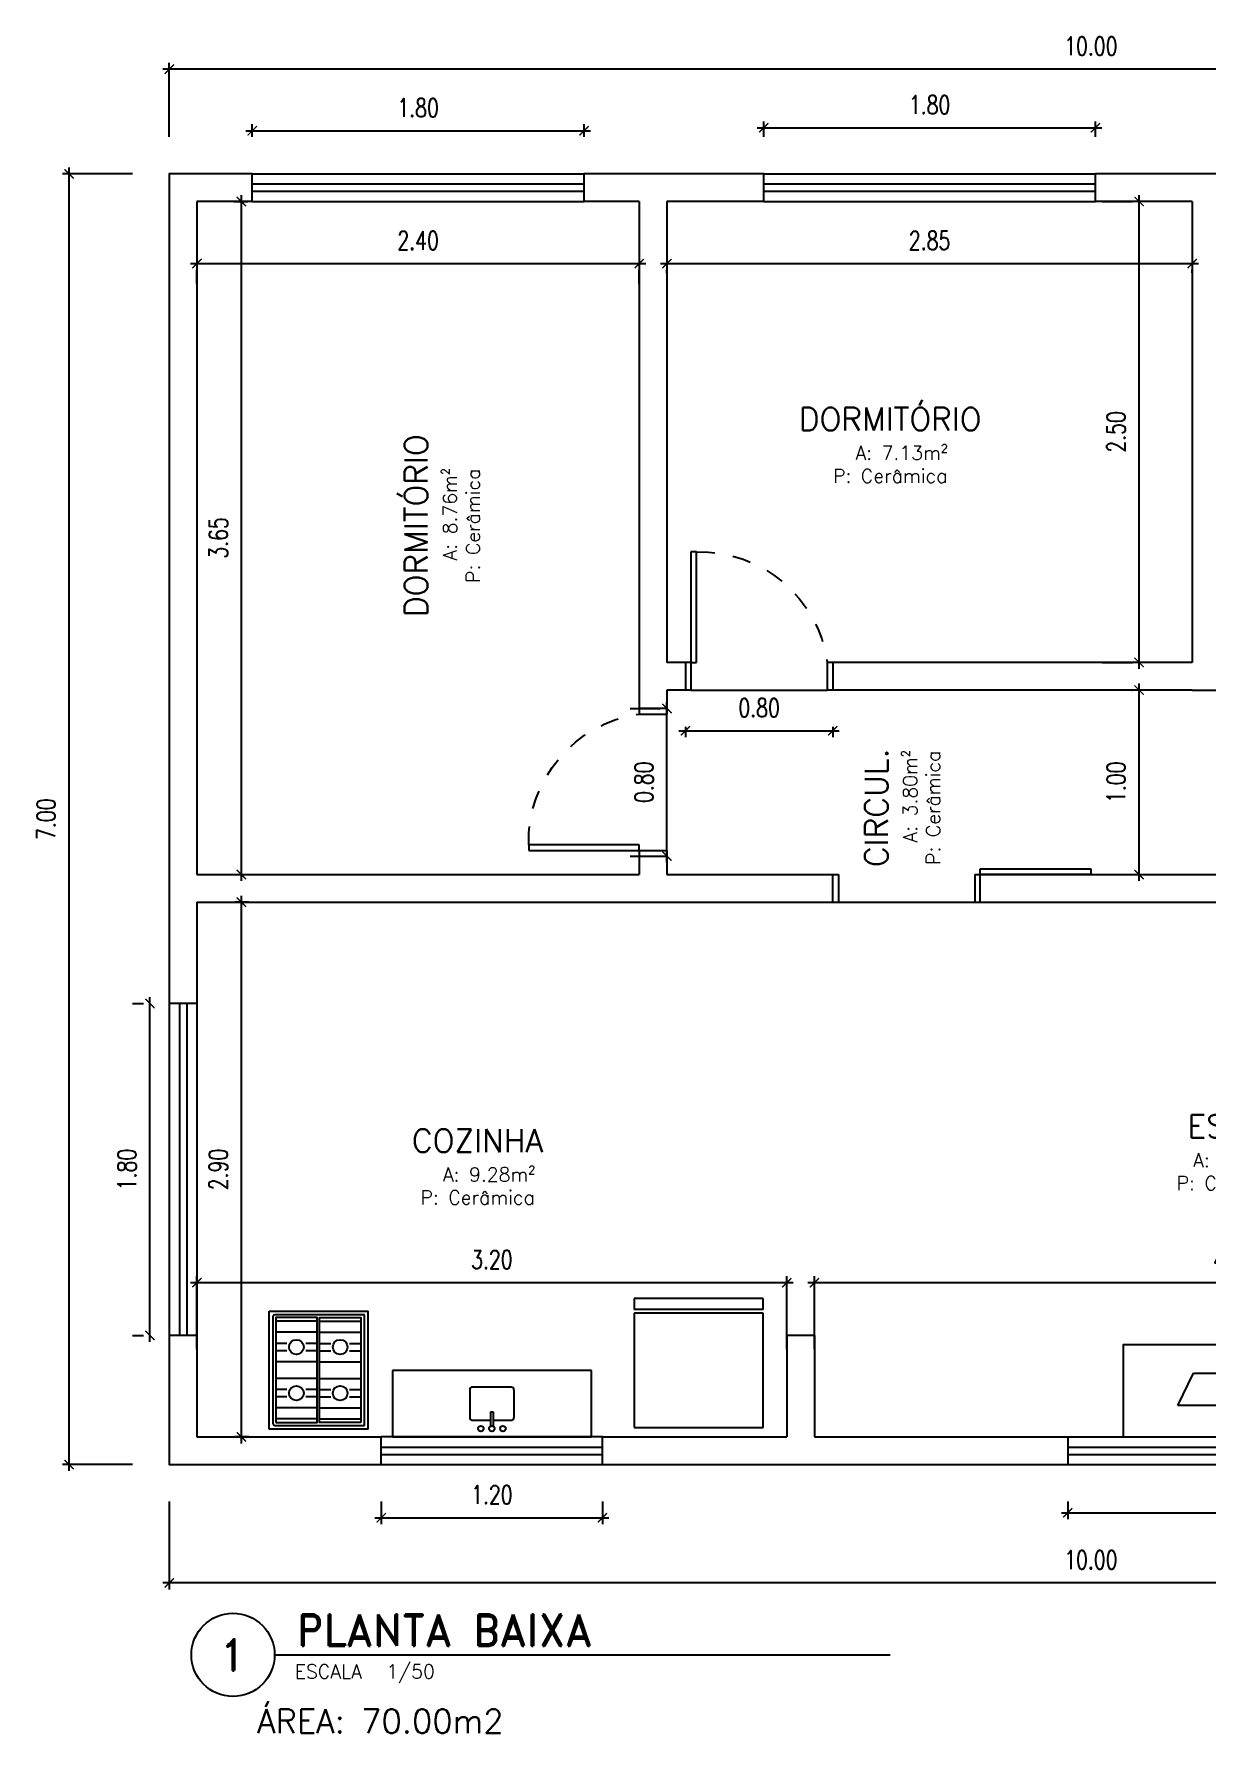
# Model space of a CAD drawing. Extents: x -0.7 to 10.5, y -1.5 to 7.8.
# Drawn here: x -0.73 to 5.63, y -1.46 to 7.76 of the extents above; entities that cross this region are included whole.
import ezdxf
from ezdxf.enums import TextEntityAlignment as Align

# ---------------------------------------------------------------- set-up
doc = ezdxf.new("R2010")
doc.units = 0
doc.header["$LTSCALE"] = 0.01
doc.header["$PDMODE"] = 2
doc.linetypes.add('TRAÇO-2PTOS_P', pattern=[0.625, 0.25, -0.125, 0, -0.125, 0, -0.125])
doc.layers.get('0').update_dxf_attribs({"color": 9, "linetype": 'CONTINUOUS', "plot": 0})
doc.layers.get('Defpoints').update_dxf_attribs({"linetype": 'CONTINUOUS'})
for name, color, linetype in [('A-COTAS', 8, 'CONTINUOUS'), ('A-JANELA', 2, 'CONTINUOUS'), ('A-MOBILIA', 8, 'CONTINUOUS'), ('A-MOBILIARIO', 8, 'CONTINUOUS'), ('A-PARED', 4, 'CONTINUOUS'), ('A-PISOS', 9, 'CONTINUOUS'), ('A-PORTA', 2, 'CONTINUOUS'), ('A-PROJECAO', 1, 'TRAÇO-2PTOS_P'), ('A-TEXTO', 3, 'CONTINUOUS'), ('A-WCCOZ', 1, 'CONTINUOUS'), ('AP-LEGEN', 3, 'CONTINUOUS')]:
    doc.layers.add(name, color=color, linetype=linetype)
doc.styles.add('ARCAD1', font='romans.shx')
doc.styles.add('ARCAD2', font='romand.shx')
doc.styles.add('COTAS', font='romans.shx', dxfattribs={"width": 0.75})
doc.dimstyles.new('COTAS_50', dxfattribs={"dimscale": 50, "dimtxt": 0.002, "dimasz": 0.001, "dimexe": 0.0007, "dimexo": 0.004, "dimgap": 0.0015, "dimtad": 1, "dimzin": 0, "dimdsep": 46, "dimtxsty": 'COTAS', "dimblk1": 'ARCHTICK', "dimblk2": 'ARCHTICK', "dimsah": 1, "dimcen": 0.003, "dimdle": 0.0007, "dimclrt": 1, "dimaunit": 1, "dimadec": 0, "dimazin": 0, "dimtfac": 1, "dimtix": 1, "dimtmove": 0, "dimatfit": 3, "dimldrblk": 'ARCHTICK', "dimfxl": 1, "dimtolj": 1, "dimtzin": 0, "dimarcsym": 0})

# ---------------------------------------------------------------- blocks, each defined once
blk = doc.blocks.new('_ARCHTICK')
at = {"color": 0, "linetype": 'ByBlock', "const_width": 0.15}
blk.add_lwpolyline([(-0.5, -0.5), (0.5, 0.5)], dxfattribs=at)
blk = doc.blocks.new('*D41')
at = {"layer": 'A-COTAS', "color": 0, "lineweight": -2, "transparency": 16777216}
for p, q in [((-0.5438, -0.035), (-0.5438, 7.035)), ((-0.2, 7), (-0.5788, 7)), ((-0.2, 0), (-0.5788, 0))]:
    blk.add_line(p, q, dxfattribs=at)
at = {"layer": 'Defpoints', "color": 0, "transparency": 16777216}
for p in [(-0.5438, 7), (0, 7), (0, 0)]:
    blk.add_point(p, dxfattribs=at)
at = {"layer": 'A-COTAS', "color": 0, "lineweight": -2, "transparency": 16777216, "xscale": 0.05, "yscale": 0.05, "zscale": 0.05}
for p, rotation in [((-0.5438, 7), 90), ((-0.5438, 0), 270)]:
    blk.add_blockref('_ARCHTICK', p, dxfattribs=dict(at, rotation=rotation))
at = {"layer": 'A-COTAS', "color": 1, "transparency": 16777216, "insert": (-0.6688, 3.5), "char_height": 0.1, "attachment_point": 5, "rotation": 90, "style": 'COTAS'}
blk.add_mtext('\\A1;7.00', dxfattribs=at)
blk = doc.blocks.new('*D42')
at = {"layer": 'A-COTAS', "color": 0, "lineweight": -2, "transparency": 16777216}
for p, q in [((0.35, 6.85), (0.4259, 6.85)), ((0.3909, 3.165), (0.3909, 6.885)), ((0.35, 3.2), (0.4259, 3.2))]:
    blk.add_line(p, q, dxfattribs=at)
at = {"layer": 'Defpoints', "color": 0, "transparency": 16777216}
for p in [(0.15, 6.85), (0.3909, 6.85), (0.15, 3.2)]:
    blk.add_point(p, dxfattribs=at)
at = {"layer": 'A-COTAS', "color": 0, "lineweight": -2, "transparency": 16777216, "xscale": 0.05, "yscale": 0.05, "zscale": 0.05}
for p, rotation in [((0.3909, 6.85), 90), ((0.3909, 3.2), 270)]:
    blk.add_blockref('_ARCHTICK', p, dxfattribs=dict(at, rotation=rotation))
at = {"layer": 'A-COTAS', "color": 1, "transparency": 16777216, "insert": (0.2659, 5.025), "char_height": 0.1, "attachment_point": 5, "rotation": 90, "style": 'COTAS'}
blk.add_mtext('\\A1;3.65', dxfattribs=at)
blk = doc.blocks.new('JANELA 180cm')
at = {"layer": 'A-JANELA'}
for p, q in [((6.85, 6.775), (6.85, 4.975)), ((6.905, 6.775), (6.905, 4.975)), ((6.945, 6.775), (6.945, 4.975)), ((7, 6.775), (7, 4.975))]:
    blk.add_line(p, q, dxfattribs=at)
blk = doc.blocks.new('*D44')
at = {"layer": 'A-COTAS', "color": 0, "lineweight": -2, "transparency": 16777216}
for p, q in [((0.115, 6.5134), (2.585, 6.5134)), ((0.15, 6.4007), (0.15, 6.4784)), ((2.55, 6.4007), (2.55, 6.4784))]:
    blk.add_line(p, q, dxfattribs=at)
at = {"layer": 'Defpoints', "color": 0, "transparency": 16777216}
for p in [(0.15, 6.6007), (2.55, 6.6007), (2.55, 6.5134)]:
    blk.add_point(p, dxfattribs=at)
at = {"layer": 'A-COTAS', "color": 0, "lineweight": -2, "transparency": 16777216, "xscale": 0.05, "yscale": 0.05, "zscale": 0.05, "rotation": 180}
blk.add_blockref('_ARCHTICK', (0.15, 6.5134), dxfattribs=at)
at = {"layer": 'A-COTAS', "color": 0, "lineweight": -2, "transparency": 16777216, "xscale": 0.05, "yscale": 0.05, "zscale": 0.05}
blk.add_blockref('_ARCHTICK', (2.55, 6.5134), dxfattribs=at)
at = {"layer": 'A-COTAS', "color": 1, "transparency": 16777216, "insert": (1.35, 6.6384), "char_height": 0.1, "attachment_point": 5, "style": 'COTAS'}
blk.add_mtext('\\A1;2.40', dxfattribs=at)
blk = doc.blocks.new('Porta80cm')
at = {"layer": 'A-PORTA'}
for p, q in [((4.64, 0.15), (4.64, 0.75)), ((4.64, 0.75), (4.67, 0.75)), ((4.67, 0.75), (4.67, 0.15)), ((3.9, 0.15), (3.93, 0.15)), ((3.93, 0.15), (3.93, 0)), ((4.67, 0.15), (4.64, 0.15)), ((4.67, 0.15), (4.67, 0)), ((4.67, 0.15), (4.7, 0.15)), ((3.9, 0), (3.93, 0)), ((4.67, 0), (4.7, 0))]:
    blk.add_line(p, q, dxfattribs=at)
at = {"layer": 'A-PROJECAO'}
blk.add_arc((4.6209, 0.0526), 0.6977, 88.42911, 171.97122, dxfattribs=at)
blk = doc.blocks.new('*D46')
at = {"layer": 'A-COTAS', "color": 0, "lineweight": -2, "transparency": 16777216}
for p, q in [((2.665, 6.5134), (5.585, 6.5134)), ((2.7, 6.463), (2.7, 6.4784)), ((5.55, 6.463), (5.55, 6.4784))]:
    blk.add_line(p, q, dxfattribs=at)
at = {"layer": 'Defpoints', "color": 0, "transparency": 16777216}
for p in [(2.7, 6.663), (5.55, 6.663), (5.55, 6.5134)]:
    blk.add_point(p, dxfattribs=at)
at = {"layer": 'A-COTAS', "color": 0, "lineweight": -2, "transparency": 16777216, "xscale": 0.05, "yscale": 0.05, "zscale": 0.05, "rotation": 180}
blk.add_blockref('_ARCHTICK', (2.7, 6.5134), dxfattribs=at)
at = {"layer": 'A-COTAS', "color": 0, "lineweight": -2, "transparency": 16777216, "xscale": 0.05, "yscale": 0.05, "zscale": 0.05}
blk.add_blockref('_ARCHTICK', (5.55, 6.5134), dxfattribs=at)
at = {"layer": 'A-COTAS', "color": 1, "transparency": 16777216, "insert": (4.125, 6.6384), "char_height": 0.1, "attachment_point": 5, "style": 'COTAS'}
blk.add_mtext('\\A1;2.85', dxfattribs=at)
blk = doc.blocks.new('*D48')
at = {"layer": 'A-COTAS', "color": 0, "lineweight": -2, "transparency": 16777216}
for p, q in [((5.0619, 6.85), (5.2269, 6.85)), ((5.2619, 4.315), (5.2619, 6.885)), ((5.0619, 4.35), (5.2269, 4.35))]:
    blk.add_line(p, q, dxfattribs=at)
at = {"layer": 'Defpoints', "color": 0, "transparency": 16777216}
for p in [(5.2619, 6.85), (5.2619, 6.85), (5.2619, 4.35)]:
    blk.add_point(p, dxfattribs=at)
at = {"layer": 'A-COTAS', "color": 0, "lineweight": -2, "transparency": 16777216, "xscale": 0.05, "yscale": 0.05, "zscale": 0.05}
for p, rotation in [((5.2619, 6.85), 90), ((5.2619, 4.35), 270)]:
    blk.add_blockref('_ARCHTICK', p, dxfattribs=dict(at, rotation=rotation))
at = {"layer": 'A-COTAS', "color": 1, "transparency": 16777216, "insert": (5.1369, 5.6), "char_height": 0.1, "attachment_point": 5, "rotation": 90, "style": 'COTAS'}
blk.add_mtext('\\A1;2.50', dxfattribs=at)
blk = doc.blocks.new('*D49')
at = {"layer": 'A-COTAS', "color": 0, "lineweight": -2, "transparency": 16777216}
for p, q in [((5.2244, 4.2), (5.2269, 4.2)), ((5.2619, 3.165), (5.2619, 4.235)), ((5.2244, 3.2), (5.2269, 3.2))]:
    blk.add_line(p, q, dxfattribs=at)
at = {"layer": 'Defpoints', "color": 0, "transparency": 16777216}
for p in [(5.2619, 4.2), (5.4244, 4.2), (5.4244, 3.2)]:
    blk.add_point(p, dxfattribs=at)
at = {"layer": 'A-COTAS', "color": 0, "lineweight": -2, "transparency": 16777216, "xscale": 0.05, "yscale": 0.05, "zscale": 0.05}
for p, rotation in [((5.2619, 4.2), 90), ((5.2619, 3.2), 270)]:
    blk.add_blockref('_ARCHTICK', p, dxfattribs=dict(at, rotation=rotation))
at = {"layer": 'A-COTAS', "color": 1, "transparency": 16777216, "insert": (5.1369, 3.7), "char_height": 0.1, "attachment_point": 5, "rotation": 90, "style": 'COTAS'}
blk.add_mtext('\\A1;1.00', dxfattribs=at)
blk = doc.blocks.new('*D50')
at = {"layer": 'A-COTAS', "color": 0, "lineweight": -2, "transparency": 16777216}
for p, q in [((0.4318, 3.05), (0.3559, 3.05)), ((0.3909, 0.115), (0.3909, 3.085)), ((0.4318, 0.15), (0.3559, 0.15))]:
    blk.add_line(p, q, dxfattribs=at)
at = {"layer": 'Defpoints', "color": 0, "transparency": 16777216}
for p in [(0.3909, 3.05), (0.6318, 3.05), (0.6318, 0.15)]:
    blk.add_point(p, dxfattribs=at)
at = {"layer": 'A-COTAS', "color": 0, "lineweight": -2, "transparency": 16777216, "xscale": 0.05, "yscale": 0.05, "zscale": 0.05}
for p, rotation in [((0.3909, 3.05), 90), ((0.3909, 0.15), 270)]:
    blk.add_blockref('_ARCHTICK', p, dxfattribs=dict(at, rotation=rotation))
at = {"layer": 'A-COTAS', "color": 1, "transparency": 16777216, "insert": (0.2659, 1.6), "char_height": 0.1, "attachment_point": 5, "rotation": 90, "style": 'COTAS'}
blk.add_mtext('\\A1;2.90', dxfattribs=at)
blk = doc.blocks.new('pia')
at = {"layer": 'A-WCCOZ', "linetype": 'Continuous'}
for p, q in [((-0.8557, 7.9502), (-1.9353, 7.9502)), ((-1.9353, 7.9502), (-1.9353, 7.5903)), ((-0.8557, 7.5903), (-0.8557, 7.9502)), ((-1.5154, 7.6953), (-1.5154, 7.8452)), ((-1.403, 7.8602), (-1.5004, 7.8602)), ((-1.403, 7.8152), (-1.403, 7.8922)), ((-1.388, 7.8152), (-1.388, 7.8922)), ((-1.2905, 7.8602), (-1.388, 7.8602)), ((-1.2755, 7.6953), (-1.2755, 7.8452)), ((-1.388, 7.8152), (-1.403, 7.8152)), ((-1.5004, 7.6803), (-1.2905, 7.6803)), ((-1.9353, 7.5903), (-0.8557, 7.5903))]:
    blk.add_line(p, q, dxfattribs=at)
for centre in [(-1.4555, 7.9052), (-1.3955, 7.9052), (-1.3355, 7.9052)]:
    blk.add_circle(centre, 0.015, dxfattribs=at)
for centre, start, end in [((-1.5004, 7.8452), 90, 180), ((-1.2905, 7.8452), 0, 90), ((-1.5004, 7.6953), 180, 270), ((-1.2905, 7.6953), 270, 0)]:
    blk.add_arc(centre, 0.015, start, end, dxfattribs=at)
blk = doc.blocks.new('*D52')
at = {"layer": 'A-COTAS', "color": 0, "lineweight": -2, "transparency": 16777216}
for p, q in [((0.15, 0.625), (0.15, 1.0214)), ((3.35, 0.625), (3.35, 1.0214)), ((0.115, 0.9864), (3.385, 0.9864))]:
    blk.add_line(p, q, dxfattribs=at)
at = {"layer": 'Defpoints', "color": 0, "transparency": 16777216}
for p in [(3.35, 0.9864), (0.15, 0.425), (3.35, 0.425)]:
    blk.add_point(p, dxfattribs=at)
at = {"layer": 'A-COTAS', "color": 0, "lineweight": -2, "transparency": 16777216, "xscale": 0.05, "yscale": 0.05, "zscale": 0.05, "rotation": 180}
blk.add_blockref('_ARCHTICK', (0.15, 0.9864), dxfattribs=at)
at = {"layer": 'A-COTAS', "color": 0, "lineweight": -2, "transparency": 16777216, "xscale": 0.05, "yscale": 0.05, "zscale": 0.05}
blk.add_blockref('_ARCHTICK', (3.35, 0.9864), dxfattribs=at)
at = {"layer": 'A-COTAS', "color": 1, "transparency": 16777216, "insert": (1.75, 1.1114), "char_height": 0.1, "attachment_point": 5, "style": 'COTAS'}
blk.add_mtext('\\A1;3.20', dxfattribs=at)
blk = doc.blocks.new('*D54')
at = {"layer": 'A-COTAS', "color": 0, "lineweight": -2, "transparency": 16777216}
for p, q in [((3.5, 0.625), (3.5, 1.0214)), ((8.05, 0.525), (8.05, 1.0214)), ((3.465, 0.9864), (8.085, 0.9864))]:
    blk.add_line(p, q, dxfattribs=at)
at = {"layer": 'Defpoints', "color": 0, "transparency": 16777216}
for p in [(8.05, 0.9864), (3.5, 0.425), (8.05, 0.325)]:
    blk.add_point(p, dxfattribs=at)
at = {"layer": 'A-COTAS', "color": 0, "lineweight": -2, "transparency": 16777216, "xscale": 0.05, "yscale": 0.05, "zscale": 0.05, "rotation": 180}
blk.add_blockref('_ARCHTICK', (3.5, 0.9864), dxfattribs=at)
at = {"layer": 'A-COTAS', "color": 0, "lineweight": -2, "transparency": 16777216, "xscale": 0.05, "yscale": 0.05, "zscale": 0.05}
blk.add_blockref('_ARCHTICK', (8.05, 0.9864), dxfattribs=at)
at = {"layer": 'A-COTAS', "color": 1, "transparency": 16777216, "insert": (5.775, 1.1114), "char_height": 0.1, "attachment_point": 5, "style": 'COTAS'}
blk.add_mtext('\\A1;4.55', dxfattribs=at)
blk = doc.blocks.new('*D56')
at = {"layer": 'A-COTAS', "color": 0, "lineweight": -2, "transparency": 16777216}
for p, q in [((10, 2.85), (10, -0.6768)), ((0, -0.2), (0, -0.6768)), ((10.035, -0.6418), (-0.035, -0.6418))]:
    blk.add_line(p, q, dxfattribs=at)
at = {"layer": 'Defpoints', "color": 0, "transparency": 16777216}
for p in [(10, 3.05), (0, 0), (0, -0.6418)]:
    blk.add_point(p, dxfattribs=at)
at = {"layer": 'A-COTAS', "color": 0, "lineweight": -2, "transparency": 16777216, "xscale": 0.05, "yscale": 0.05, "zscale": 0.05, "rotation": 180}
blk.add_blockref('_ARCHTICK', (0, -0.6418), dxfattribs=at)
at = {"layer": 'A-COTAS', "color": 0, "lineweight": -2, "transparency": 16777216, "xscale": 0.05, "yscale": 0.05, "zscale": 0.05}
blk.add_blockref('_ARCHTICK', (10, -0.6418), dxfattribs=at)
at = {"layer": 'A-COTAS', "color": 1, "transparency": 16777216, "insert": (5, -0.5168), "char_height": 0.1, "attachment_point": 5, "style": 'COTAS'}
blk.add_mtext('\\A1;10.00', dxfattribs=at)
blk = doc.blocks.new('*D58')
at = {"layer": 'A-COTAS', "color": 0, "lineweight": -2, "transparency": 16777216}
for p, q in [((10.035, 7.5676), (-0.035, 7.5676)), ((0, 7.2), (0, 7.6026)), ((10, 7.2394), (10, 7.6026))]:
    blk.add_line(p, q, dxfattribs=at)
at = {"layer": 'Defpoints', "color": 0, "transparency": 16777216}
for p in [(0, 7.5676), (10, 7.0394), (0, 7)]:
    blk.add_point(p, dxfattribs=at)
at = {"layer": 'A-COTAS', "color": 0, "lineweight": -2, "transparency": 16777216, "xscale": 0.05, "yscale": 0.05, "zscale": 0.05, "rotation": 180}
blk.add_blockref('_ARCHTICK', (0, 7.5676), dxfattribs=at)
at = {"layer": 'A-COTAS', "color": 0, "lineweight": -2, "transparency": 16777216, "xscale": 0.05, "yscale": 0.05, "zscale": 0.05}
blk.add_blockref('_ARCHTICK', (10, 7.5676), dxfattribs=at)
at = {"layer": 'A-COTAS', "color": 1, "transparency": 16777216, "insert": (5, 7.6926), "char_height": 0.1, "attachment_point": 5, "style": 'COTAS'}
blk.add_mtext('\\A1;10.00', dxfattribs=at)
blk = doc.blocks.new('ABNT_T')
blk.add_line((0.012, 0), (0.1008, 0))
blk.add_circle((0.006, 0), 0.006)
at = {"style": 'ARCAD1'}
blk.add_text('ESCALA ', height=0.002, dxfattribs=at).set_placement((0.0149, -0.0034))
for tag, p, height, style in [('TITULO', (0.0152, 0.0013), 0.0045, 'ARCAD2'), ('ESCALA', (0.0281, -0.0034), 0.002, 'ARCAD1')]:
    blk.add_attdef(tag, p, '', height=height, dxfattribs=dict(style=style))
at = {"style": 'ARCAD2'}
blk.add_attdef('NO', text='', height=0.0045, dxfattribs=at).set_placement((0.006, 0), align=Align.MIDDLE)
blk = doc.blocks.new('fogaoo')
at = {"layer": 'A-MOBILIARIO'}
for p, q in [((-38.9726, 135.2525), (-38.9726, 135.8925)), ((-38.9726, 135.8925), (-38.4351, 135.8925)), ((-38.9526, 135.8625), (-38.9526, 135.2825)), ((-38.4551, 135.8725), (-38.9426, 135.8725)), ((-38.7126, 135.8375), (-38.9376, 135.8375)), ((-38.7001, 135.8375), (-38.4751, 135.8375)), ((-38.7126, 135.7775), (-38.9376, 135.7775)), ((-38.7001, 135.7775), (-38.4751, 135.7775)), ((-38.8763, 135.7175), (-38.9376, 135.7175)), ((-38.8763, 135.6775), (-38.9376, 135.6775)), ((-38.7126, 135.7175), (-38.7739, 135.7175)), ((-38.7126, 135.6775), (-38.7739, 135.6775)), ((-38.7001, 135.7175), (-38.6388, 135.7175)), ((-38.7001, 135.6775), (-38.6388, 135.6775)), ((-38.5364, 135.7175), (-38.4751, 135.7175)), ((-38.5364, 135.6775), (-38.4751, 135.6775)), ((-38.7126, 135.6175), (-38.9376, 135.6175)), ((-38.7001, 135.6175), (-38.4751, 135.6175)), ((-38.7126, 135.5275), (-38.9376, 135.5275)), ((-38.8763, 135.4675), (-38.9376, 135.4675)), ((-38.7126, 135.4675), (-38.7739, 135.4675)), ((-38.7001, 135.5275), (-38.4751, 135.5275)), ((-38.7001, 135.4675), (-38.6388, 135.4675)), ((-38.5364, 135.4675), (-38.4751, 135.4675)), ((-38.8763, 135.4275), (-38.9376, 135.4275)), ((-38.7126, 135.3675), (-38.9376, 135.3675)), ((-38.7126, 135.4275), (-38.7739, 135.4275)), ((-38.7001, 135.4275), (-38.6388, 135.4275)), ((-38.7001, 135.3675), (-38.4751, 135.3675)), ((-38.5364, 135.4275), (-38.4751, 135.4275)), ((-38.9426, 135.2725), (-38.4551, 135.2725)), ((-38.7126, 135.3075), (-38.9376, 135.3075)), ((-38.7001, 135.3075), (-38.4751, 135.3075)), ((-38.4351, 135.2525), (-38.9726, 135.2525))]:
    blk.add_line(p, q, dxfattribs=at)
for points in [[(-38.9376, 135.2875), (-38.7126, 135.2875), (-38.7126, 135.8575), (-38.9376, 135.8575)], [(-38.4751, 135.2875), (-38.7001, 135.2875), (-38.7001, 135.8575), (-38.4751, 135.8575)]]:
    blk.add_lwpolyline(points, close=True, dxfattribs=at)
for centre in [(-38.8251, 135.6975), (-38.5876, 135.6975), (-38.8251, 135.4475), (-38.5876, 135.4475)]:
    blk.add_circle(centre, 0.04, dxfattribs=at)
for centre, start, end in [((-38.9426, 135.8625), 90, 180), ((-38.9426, 135.2825), 180, 270)]:
    blk.add_arc(centre, 0.01, start, end, dxfattribs=at)
at = {"layer": 'A-PISOS'}
for p, q in [((-38.4551, 135.2725), (-38.4551, 135.8725)), ((-38.4351, 135.2525), (-38.4351, 135.8925))]:
    blk.add_line(p, q, dxfattribs=at)
blk = doc.blocks.new('gel')
at = {"layer": 'A-MOBILIARIO'}
for p, q in [((-70.924, 26.0645), (-71.624, 26.0645)), ((-71.624, 26.0645), (-71.624, 26.0045)), ((-70.924, 26.0045), (-71.624, 26.0045)), ((-70.924, 25.9845), (-71.624, 25.9845)), ((-71.624, 25.9845), (-71.624, 25.3645)), ((-70.924, 26.0045), (-70.924, 26.0645)), ((-70.924, 25.3645), (-70.924, 25.9845)), ((-71.624, 25.3645), (-70.924, 25.3645))]:
    blk.add_line(p, q, dxfattribs=at)
blk = doc.blocks.new('tv')
at = {"layer": 'A-MOBILIARIO'}
for p, q in [((-72.7502, 23.627), (-72.6656, 23.802)), ((-72.6656, 23.802), (-72.2187, 23.802)), ((-72.128, 23.627), (-72.2187, 23.802)), ((-72.128, 23.627), (-72.7502, 23.627))]:
    blk.add_line(p, q, dxfattribs=at)
blk.add_lwpolyline([(-71.8475, 23.4567), (-71.8475, 23.9567), (-73.0475, 23.9567), (-73.0475, 23.4567)], close=True, dxfattribs=at)
blk = doc.blocks.new('*D65')
at = {"layer": 'A-COTAS', "color": 0, "lineweight": -2, "transparency": 16777216}
for p, q in [((2.5, 4.1), (2.665, 4.1)), ((2.7, 3.265), (2.7, 4.135)), ((2.5, 3.3), (2.665, 3.3))]:
    blk.add_line(p, q, dxfattribs=at)
at = {"layer": 'Defpoints', "color": 0, "transparency": 16777216}
for p in [(2.7, 4.1), (2.7, 4.1), (2.7, 3.3)]:
    blk.add_point(p, dxfattribs=at)
at = {"layer": 'A-COTAS', "color": 0, "lineweight": -2, "transparency": 16777216, "xscale": 0.05, "yscale": 0.05, "zscale": 0.05}
for p, rotation in [((2.7, 4.1), 90), ((2.7, 3.3), 270)]:
    blk.add_blockref('_ARCHTICK', p, dxfattribs=dict(at, rotation=rotation))
at = {"layer": 'A-COTAS', "color": 1, "transparency": 16777216, "insert": (2.575, 3.7), "char_height": 0.1, "attachment_point": 5, "rotation": 90, "style": 'COTAS'}
blk.add_mtext('\\A1;0.80', dxfattribs=at)
blk = doc.blocks.new('*D66')
at = {"layer": 'A-COTAS', "color": 0, "lineweight": -2, "transparency": 16777216}
for p, q in [((2.765, 3.9796), (3.635, 3.9796)), ((2.8, 4), (2.8, 3.9446)), ((3.6, 4), (3.6, 3.9446))]:
    blk.add_line(p, q, dxfattribs=at)
at = {"layer": 'Defpoints', "color": 0, "transparency": 16777216}
for p in [(2.8, 4.2), (3.6, 4.2), (3.6, 3.9796)]:
    blk.add_point(p, dxfattribs=at)
at = {"layer": 'A-COTAS', "color": 0, "lineweight": -2, "transparency": 16777216, "xscale": 0.05, "yscale": 0.05, "zscale": 0.05, "rotation": 180}
blk.add_blockref('_ARCHTICK', (2.8, 3.9796), dxfattribs=at)
at = {"layer": 'A-COTAS', "color": 0, "lineweight": -2, "transparency": 16777216, "xscale": 0.05, "yscale": 0.05, "zscale": 0.05}
blk.add_blockref('_ARCHTICK', (3.6, 3.9796), dxfattribs=at)
at = {"layer": 'A-COTAS', "color": 1, "transparency": 16777216, "insert": (3.2, 4.1046), "char_height": 0.1, "attachment_point": 5, "style": 'COTAS'}
blk.add_mtext('\\A1;0.80', dxfattribs=at)
blk = doc.blocks.new('*D70')
at = {"layer": 'A-COTAS', "color": 0, "lineweight": -2, "transparency": 16777216}
for p, q in [((4.84, -0.2613), (6.71, -0.2613)), ((4.875, -0.2), (4.875, -0.2963)), ((6.675, -0.2), (6.675, -0.2963))]:
    blk.add_line(p, q, dxfattribs=at)
at = {"layer": 'Defpoints', "color": 0, "transparency": 16777216}
for p in [(4.875, 0), (6.675, 0), (6.675, -0.2613)]:
    blk.add_point(p, dxfattribs=at)
at = {"layer": 'A-COTAS', "color": 0, "lineweight": -2, "transparency": 16777216, "xscale": 0.05, "yscale": 0.05, "zscale": 0.05, "rotation": 180}
blk.add_blockref('_ARCHTICK', (4.875, -0.2613), dxfattribs=at)
at = {"layer": 'A-COTAS', "color": 0, "lineweight": -2, "transparency": 16777216, "xscale": 0.05, "yscale": 0.05, "zscale": 0.05}
blk.add_blockref('_ARCHTICK', (6.675, -0.2613), dxfattribs=at)
at = {"layer": 'A-COTAS', "color": 1, "transparency": 16777216, "insert": (5.775, -0.1363), "char_height": 0.1, "attachment_point": 5, "style": 'COTAS'}
blk.add_mtext('\\A1;1.80', dxfattribs=at)
blk = doc.blocks.new('*D71')
at = {"layer": 'A-COTAS', "color": 0, "lineweight": -2, "transparency": 16777216}
for p, q in [((1.15, -0.2), (1.15, -0.3235)), ((2.35, -0.2), (2.35, -0.3235)), ((1.115, -0.2885), (2.385, -0.2885))]:
    blk.add_line(p, q, dxfattribs=at)
at = {"layer": 'Defpoints', "color": 0, "transparency": 16777216}
for p in [(1.15, 0), (2.35, 0), (2.35, -0.2885)]:
    blk.add_point(p, dxfattribs=at)
at = {"layer": 'A-COTAS', "color": 0, "lineweight": -2, "transparency": 16777216, "xscale": 0.05, "yscale": 0.05, "zscale": 0.05, "rotation": 180}
blk.add_blockref('_ARCHTICK', (1.15, -0.2885), dxfattribs=at)
at = {"layer": 'A-COTAS', "color": 0, "lineweight": -2, "transparency": 16777216, "xscale": 0.05, "yscale": 0.05, "zscale": 0.05}
blk.add_blockref('_ARCHTICK', (2.35, -0.2885), dxfattribs=at)
at = {"layer": 'A-COTAS', "color": 1, "transparency": 16777216, "insert": (1.75, -0.1635), "char_height": 0.1, "attachment_point": 5, "style": 'COTAS'}
blk.add_mtext('\\A1;1.20', dxfattribs=at)
blk = doc.blocks.new('*D72')
at = {"layer": 'A-COTAS', "color": 0, "lineweight": -2, "transparency": 16777216}
for p, q in [((-0.2, 2.5), (-0.1403, 2.5)), ((-0.1053, 0.665), (-0.1053, 2.535)), ((-0.2, 0.7), (-0.1403, 0.7))]:
    blk.add_line(p, q, dxfattribs=at)
at = {"layer": 'Defpoints', "color": 0, "transparency": 16777216}
for p in [(-0.1053, 2.5), (0, 2.5), (0, 0.7)]:
    blk.add_point(p, dxfattribs=at)
at = {"layer": 'A-COTAS', "color": 0, "lineweight": -2, "transparency": 16777216, "xscale": 0.05, "yscale": 0.05, "zscale": 0.05}
for p, rotation in [((-0.1053, 2.5), 90), ((-0.1053, 0.7), 270)]:
    blk.add_blockref('_ARCHTICK', p, dxfattribs=dict(at, rotation=rotation))
at = {"layer": 'A-COTAS', "color": 1, "transparency": 16777216, "insert": (-0.2303, 1.6), "char_height": 0.1, "attachment_point": 5, "rotation": 90, "style": 'COTAS'}
blk.add_mtext('\\A1;1.80', dxfattribs=at)
blk = doc.blocks.new('*D73')
at = {"layer": 'A-COTAS', "color": 0, "lineweight": -2, "transparency": 16777216}
for p, q in [((0.415, 7.2335), (2.285, 7.2335)), ((0.45, 7.2), (0.45, 7.2685)), ((2.25, 7.2), (2.25, 7.2685))]:
    blk.add_line(p, q, dxfattribs=at)
at = {"layer": 'Defpoints', "color": 0, "transparency": 16777216}
for p in [(2.25, 7.2335), (0.45, 7), (2.25, 7)]:
    blk.add_point(p, dxfattribs=at)
at = {"layer": 'A-COTAS', "color": 0, "lineweight": -2, "transparency": 16777216, "xscale": 0.05, "yscale": 0.05, "zscale": 0.05, "rotation": 180}
blk.add_blockref('_ARCHTICK', (0.45, 7.2335), dxfattribs=at)
at = {"layer": 'A-COTAS', "color": 0, "lineweight": -2, "transparency": 16777216, "xscale": 0.05, "yscale": 0.05, "zscale": 0.05}
blk.add_blockref('_ARCHTICK', (2.25, 7.2335), dxfattribs=at)
at = {"layer": 'A-COTAS', "color": 1, "transparency": 16777216, "insert": (1.35, 7.3585), "char_height": 0.1, "attachment_point": 5, "style": 'COTAS'}
blk.add_mtext('\\A1;1.80', dxfattribs=at)
blk = doc.blocks.new('*D74')
at = {"layer": 'A-COTAS', "color": 0, "lineweight": -2, "transparency": 16777216}
for p, q in [((3.225, 7.2), (3.225, 7.2845)), ((5.025, 7.2), (5.025, 7.2845)), ((3.19, 7.2495), (5.06, 7.2495))]:
    blk.add_line(p, q, dxfattribs=at)
at = {"layer": 'Defpoints', "color": 0, "transparency": 16777216}
for p in [(5.025, 7.2495), (3.225, 7), (5.025, 7)]:
    blk.add_point(p, dxfattribs=at)
at = {"layer": 'A-COTAS', "color": 0, "lineweight": -2, "transparency": 16777216, "xscale": 0.05, "yscale": 0.05, "zscale": 0.05, "rotation": 180}
blk.add_blockref('_ARCHTICK', (3.225, 7.2495), dxfattribs=at)
at = {"layer": 'A-COTAS', "color": 0, "lineweight": -2, "transparency": 16777216, "xscale": 0.05, "yscale": 0.05, "zscale": 0.05}
blk.add_blockref('_ARCHTICK', (5.025, 7.2495), dxfattribs=at)
at = {"layer": 'A-COTAS', "color": 1, "transparency": 16777216, "insert": (4.125, 7.3745), "char_height": 0.1, "attachment_point": 5, "style": 'COTAS'}
blk.add_mtext('\\A1;1.80', dxfattribs=at)

msp = doc.modelspace()

# ---------------------------------------------------------------- linework, layer by layer
at = {"layer": 'A-JANELA'}
for p, q in [((2.35, 0.15), (1.15, 0.15)), ((1.15, 0.095), (2.35, 0.095)), ((1.15, 0.055), (2.35, 0.055)), ((1.15, 0), (2.35, 0))]:
    msp.add_line(p, q, dxfattribs=at)
at = {"layer": 'A-PARED'}
for p, q in [((0.45, 6.85), (0.45, 7)), ((2.25, 6.85), (2.25, 7)), ((3.225, 6.85), (3.225, 7)), ((5.025, 6.85), (5.025, 7)), ((0.15, 6.85), (0.15, 3.2)), ((0.45, 6.85), (0.15, 6.85)), ((2.55, 6.85), (2.25, 6.85)), ((2.55, 6.85), (2.55, 4.1)), ((2.7, 6.85), (2.7, 4.35)), ((3.225, 6.85), (2.7, 6.85)), ((5.55, 6.85), (5.025, 6.85)), ((5.55, 6.85), (5.55, 4.35)), ((2.8, 4.35), (2.7, 4.35)), ((2.8, 4.35), (2.8, 4.2)), ((5.55, 4.35), (3.6, 4.35)), ((3.6, 4.35), (3.6, 4.2)), ((2.7, 4.2), (2.7, 4.1)), ((2.8, 4.2), (2.7, 4.2)), ((5.55, 4.2), (3.6, 4.2)), ((5.55, 4.2), (5.7, 4.2)), ((2.7, 4.1), (2.55, 4.1)), ((2.55, 3.3), (2.7, 3.3)), ((2.55, 3.3), (2.55, 3.2)), ((2.7, 3.3), (2.7, 3.2)), ((0.15, 3.2), (2.55, 3.2)), ((2.7, 3.2), (3.6, 3.2)), ((3.6, 3.05), (3.6, 3.2)), ((4.4, 3.05), (4.4, 3.2)), ((4.4, 3.2), (5.55, 3.2)), ((5.55, 3.2), (5.7, 3.2)), ((0.15, 3.05), (3.6, 3.05)), ((0.15, 3.05), (0.15, 2.5)), ((4.4, 3.05), (8.05, 3.05)), ((0.15, 2.5), (0, 2.5)), ((0.15, 0.7), (0, 0.7)), ((0.15, 0.7), (0.15, 0.15)), ((3.35, 0.7), (3.35, 0.15)), ((3.5, 0.7), (3.35, 0.7)), ((3.5, 0.7), (3.5, 0.15)), ((0.15, 0.15), (1.15, 0.15)), ((1.15, 0), (1.15, 0.15)), ((2.35, 0), (2.35, 0.15)), ((2.35, 0.15), (3.35, 0.15)), ((3.5, 0.15), (4.875, 0.15)), ((4.875, 0.15), (4.875, 0))]:
    msp.add_line(p, q, dxfattribs=at)
for points in [[(0.45, 7), (0, 7), (0, 2.5)], [(3.225, 7), (2.25, 7)], [(6.1037, 7), (5.025, 7)], [(0, 0.7), (0, 0), (0.85, 0), (1.15, 0)], [(2.35, 0), (2.65, 0), (4.875, 0)]]:
    msp.add_lwpolyline(points, dxfattribs=at)
at = {"layer": 'A-PISOS'}
for p, q in [((2.83, 4.2), (3.57, 4.2)), ((2.7, 3.33), (2.7, 4.07)), ((3.63, 3.05), (4.37, 3.05))]:
    msp.add_line(p, q, dxfattribs=at)
at = {"layer": 'A-PORTA'}
for p, q in [((4.4, 3.2), (4.4, 3.23)), ((4.4, 3.23), (5, 3.23)), ((5, 3.23), (5, 3.2)), ((3.6, 3.2), (3.63, 3.2)), ((3.63, 3.2), (3.63, 3.05)), ((4.37, 3.2), (4.37, 3.05)), ((4.37, 3.2), (4.4, 3.2)), ((5, 3.2), (4.4, 3.2)), ((3.6, 3.05), (3.63, 3.05)), ((4.37, 3.05), (4.4, 3.05))]:
    msp.add_line(p, q, dxfattribs=at)

# ---------------------------------------------------------------- block references
at = {"layer": 'A-JANELA'}
for name, p, rotation in [('JANELA 180cm', (7.225, 0), 90.00000000000001), ('JANELA 180cm', (10, 0), 90.00000000000001), ('pia', (0.3545, 8.1002), 180), ('JANELA 180cm', (11.65, -6.85), 90.00000000000001)]:
    msp.add_blockref(name, p, dxfattribs=dict(at, rotation=rotation))
msp.add_blockref('JANELA 180cm', (-6.85, -4.275), dxfattribs=at)
at = {"layer": 'A-MOBILIA'}
msp.add_blockref('tv', (78.2225, -23.3067), dxfattribs=at)
at = {"layer": 'A-PORTA', "xscale": -1}
msp.add_blockref('Porta80cm', (7.5, 4.2), dxfattribs=at)
at = {"layer": 'A-PORTA', "xscale": -1, "rotation": 90}
msp.add_blockref('Porta80cm', (2.7, 8), dxfattribs=at)
at = {"layer": 'A-WCCOZ'}
for name, p in [('fogaoo', (39.5147, -135.0603)), ('gel', (74.1456, -25.1643))]:
    msp.add_blockref(name, p, dxfattribs=at)
at = {"layer": 'AP-LEGEN', "xscale": 37.60487110375306, "yscale": 37.60487110375306, "zscale": 37.60487110375306}
msp.add_blockref('ABNT_T', (0.1197, -1.032), dxfattribs=at).add_auto_attribs({'TITULO': 'PLANTA BAIXA', 'NO': '1', 'ESCALA': '1/50'})

# ---------------------------------------------------------------- texts
at = {"layer": 'A-TEXTO', "style": 'ARCAD1'}
for s, width, gutter_width, insert, char_height, attachment_point in [('DORMITÓRIO\\P\\pxi-3,l4,t4;{\\H0.6x;\\C2;A:^I7.13m²\\P\\pi0,l0,tz;P: Cerâmica}', 1.597258, 1.25, (3.9114, 5.7322), 0.125, 2), ('COZINHA\\P\\pxi-3,l4,t4;{\\H0.6x;\\C2;A:^I9.28m²\\P\\pi0,l0,tz;P: Cerâmica}', 1.597258, 1.25, (1.6728, 1.8191), 0.125, 2), ('ÁREA: 70.00m2', 1.68558, 0.6443, (0.4772, -1.3271), 0.128858, 1)]:
    msp.add_mtext_dynamic_manual_height_columns(s, width=width, gutter_width=gutter_width, heights=[0], dxfattribs=dict(at, insert=insert, char_height=char_height, attachment_point=attachment_point))
at = {"layer": 'A-TEXTO', "char_height": 0.125, "attachment_point": 2, "style": 'ARCAD1'}
for s, width, insert, rotation in [('DORMITÓRIO\\P\\pxi-3,l4,t4;{\\H0.6x;\\C2;A:^I8.76m²\\P\\pi0,l0,tz;P: Cerâmica}', 1.240015, (1.2767, 5.0915), 90), ('CIRCUL.\\P\\pxi-3,l4,t4;{\\H0.6x;\\C2;A:^I3.80m²\\P\\pi0,l0,tz;P: Cerâmica}', 1.597258, (3.7736, 3.5617), 90), ('ESTAR\\P\\pxi-3,l4,t4;{\\H0.6x;\\C2;A:^I13.20m²\\P\\pi0,l0,tz;P: Cerâmica}', 1.597086, (5.7758, 1.8969), 359.96414)]:
    msp.add_mtext_dynamic_manual_height_columns(s, width=width, gutter_width=1.25, heights=[0], dxfattribs=dict(at, insert=insert, rotation=rotation))

# ---------------------------------------------------------------- dimensions: what is measured, and where the dimension line sits
at = {"layer": 'A-COTAS'}
for base, p1, p2, angle, picture, middle in [((0, 7.5676), (10, 7.0394), (0, 7), 180, '*D58', (5, 7.5676)), ((-0.5438, 7), (0, 0), (0, 7), 90, '*D41', (-0.5438, 3.5)), ((3.6, 3.9796), (2.8, 4.2), (3.6, 4.2), 180, '*D66', (3.2, 3.9796)), ((0, -0.6418), (10, 3.05), (0, 0), 180, '*D56', (5, -0.6418)), ((2.35, -0.2885), (1.15, 0), (2.35, 0), 180, '*D71', (1.75, -0.2885)), ((6.675, -0.2613), (4.875, 0), (6.675, 0), 180, '*D70', (5.775, -0.2613))]:
    dim = msp.add_linear_dim(base=base, p1=p1, p2=p2, angle=angle, dimstyle='COTAS_50', dxfattribs=at)
    dim.commit()
    dim.dimension.update_dxf_attribs({"geometry": picture, "text_midpoint": middle, "dimtype": 160})
for base, p1, p2, angle, picture, middle in [((2.25, 7.2335), (0.45, 7), (2.25, 7), 180, '*D73', (1.35, 7.3585)), ((5.025, 7.2495), (3.225, 7), (5.025, 7), 180, '*D74', (4.125, 7.3745)), ((0.3909, 6.85), (0.15, 3.2), (0.15, 6.85), 90, '*D42', (0.2659, 5.025)), ((5.2619, 6.85), (5.2619, 4.35), (5.2619, 6.85), 90, '*D48', (5.1369, 5.6)), ((2.55, 6.5134), (0.15, 6.6007), (2.55, 6.6007), 180, '*D44', (1.35, 6.6384)), ((5.55, 6.5134), (2.7, 6.663), (5.55, 6.663), 180, '*D46', (4.125, 6.6384)), ((5.2619, 4.2), (5.4244, 3.2), (5.4244, 4.2), 90, '*D49', (5.1369, 3.7)), ((2.7, 4.1), (2.7, 3.3), (2.7, 4.1), 90, '*D65', (2.575, 3.7)), ((0.3909, 3.05), (0.6318, 0.15), (0.6318, 3.05), 90, '*D50', (0.2659, 1.6)), ((-0.1053, 2.5), (0, 0.7), (0, 2.5), 90, '*D72', (-0.2303, 1.6)), ((3.35, 0.9864), (0.15, 0.425), (3.35, 0.425), 180, '*D52', (1.75, 1.1114)), ((8.05, 0.9864), (3.5, 0.425), (8.05, 0.325), 180, '*D54', (5.775, 1.1114))]:
    dim = msp.add_linear_dim(base=base, p1=p1, p2=p2, angle=angle, dimstyle='COTAS_50', dxfattribs=at)
    dim.commit()
    dim.dimension.update_dxf_attribs({"geometry": picture, "text_midpoint": middle})

doc.saveas('drawing.dxf')
